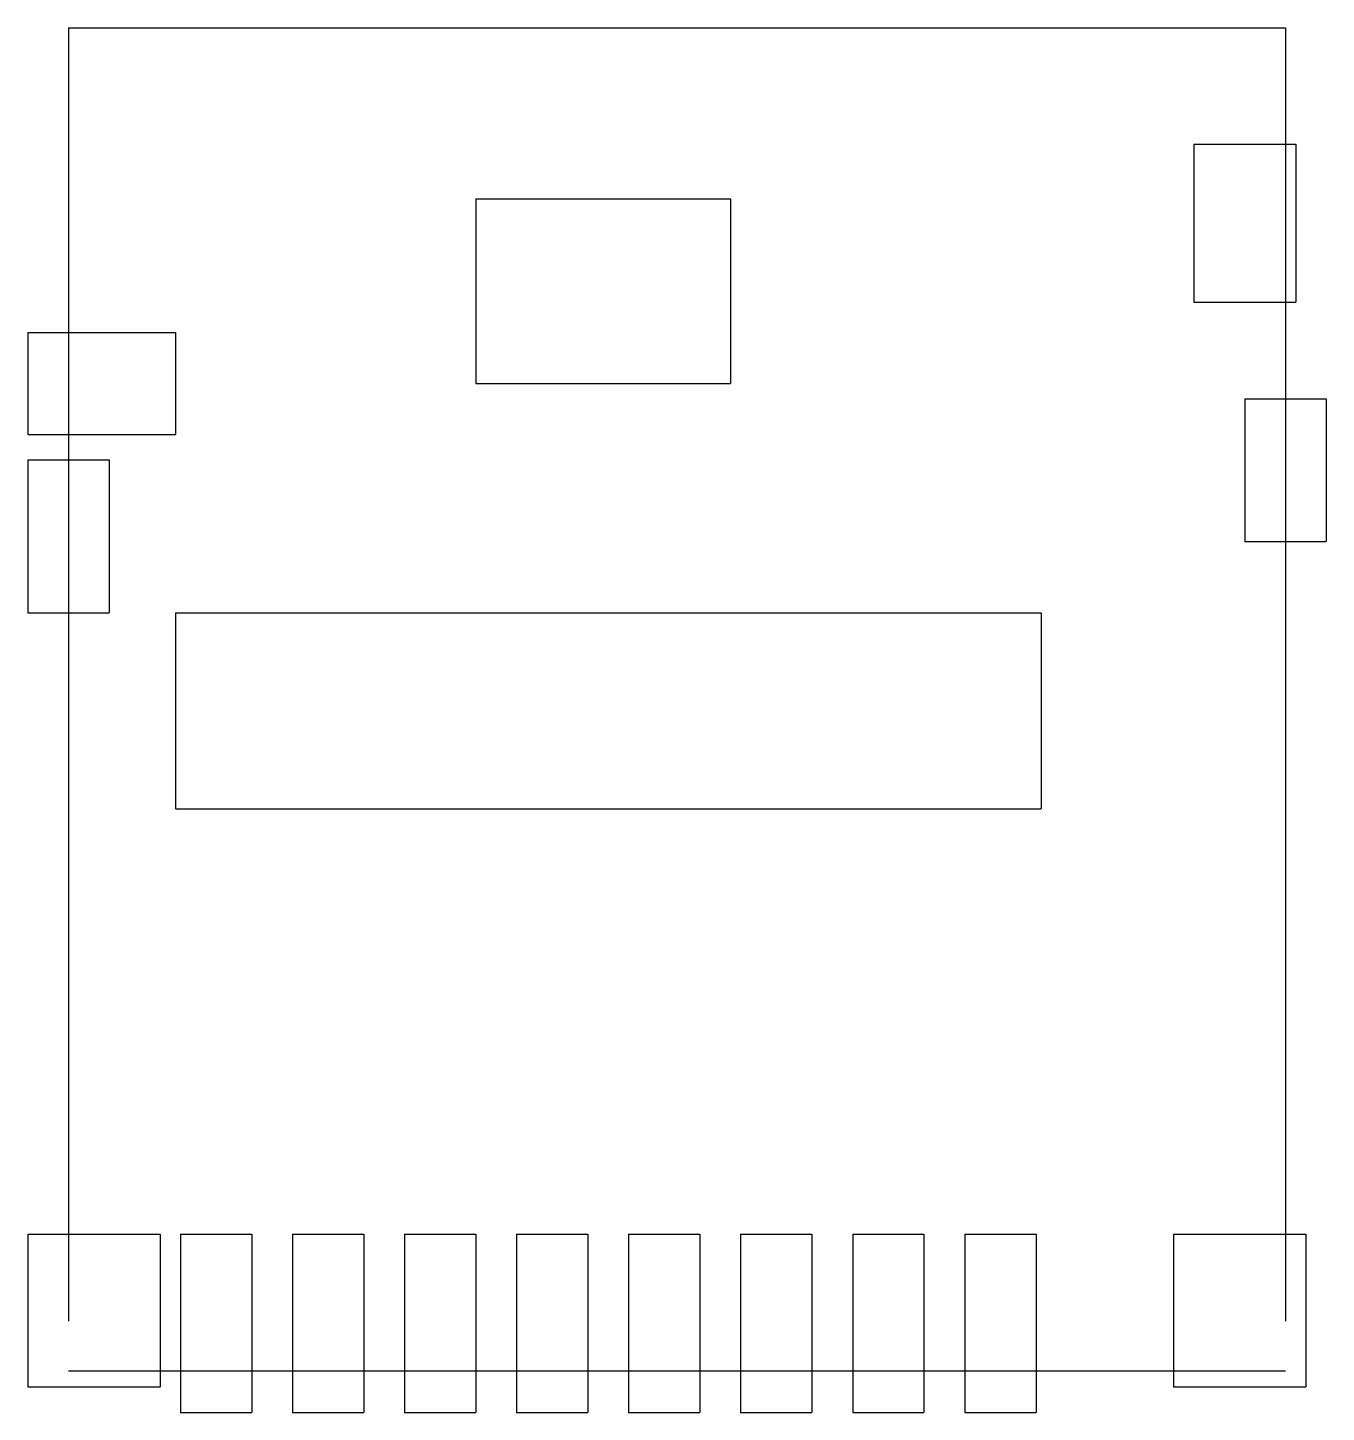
# Model space of a CAD drawing. Header units: millimetres. Extents: x -1.9 to 10.9, y -14.8 to -1.2.
import ezdxf

# ---------------------------------------------------------------- set-up
doc = ezdxf.new("R2010")
doc.units = ezdxf.units.MM
doc.linetypes.add('CENTERX2', pattern=[20.32, 12.7, -2.54, 2.54, -2.54])

msp = doc.modelspace()

# ---------------------------------------------------------------- linework, layer by layer
at = {"color": 7, "linetype": 'CENTERX2'}
for p, q in [((-1.45, -1.196), (10.5, -1.196)), ((-1.45, -1.196), (-1.45, -14.383)), ((10.5, -1.196), (10.5, -14.383)), ((-1.45, -14.383), (10.5, -14.383))]:
    msp.add_line(p, q, dxfattribs=at)
at = {"color": 7, "linetype": 'Continuous'}
for p, q in [((9.6, -2.34), (10.6, -2.34)), ((9.6, -2.34), (9.6, -3.89)), ((10.6, -2.34), (10.6, -3.89)), ((2.55, -2.876), (5.05, -2.876)), ((2.55, -2.876), (2.55, -4.69)), ((5.05, -2.876), (5.05, -4.69)), ((9.6, -3.89), (10.6, -3.89)), ((-1.85, -4.19), (-0.4, -4.19)), ((-1.85, -4.19), (-1.85, -5.19)), ((-0.4, -4.19), (-0.4, -5.19)), ((2.55, -4.69), (5.05, -4.69)), ((10.1, -4.84), (10.9, -4.84)), ((10.1, -4.84), (10.1, -6.24)), ((10.9, -4.84), (10.9, -6.24)), ((-1.85, -5.19), (-0.4, -5.19)), ((-1.85, -5.44), (-1.05, -5.44)), ((-1.85, -5.44), (-1.85, -6.94)), ((-1.05, -5.44), (-1.05, -6.94)), ((10.1, -6.24), (10.9, -6.24)), ((-1.85, -6.94), (-1.05, -6.94)), ((-0.4, -6.94), (8.1, -6.94)), ((-0.4, -6.94), (-0.4, -8.865)), ((8.1, -6.94), (8.1, -8.865)), ((-0.4, -8.865), (8.1, -8.865)), ((-1.85, -13.04), (-0.55, -13.04)), ((-1.85, -13.04), (-1.85, -14.54)), ((-0.55, -13.04), (-0.55, -14.54)), ((-0.35, -13.04), (0.35, -13.04)), ((-0.35, -13.04), (-0.35, -14.79)), ((0.35, -13.04), (0.35, -14.79)), ((0.75, -13.04), (1.45, -13.04)), ((0.75, -13.04), (0.75, -14.79)), ((1.45, -13.04), (1.45, -14.79)), ((1.85, -13.04), (2.55, -13.04)), ((1.85, -13.04), (1.85, -14.79)), ((2.55, -13.04), (2.55, -14.79)), ((2.95, -13.04), (3.65, -13.04)), ((2.95, -13.04), (2.95, -14.79)), ((3.65, -13.04), (3.65, -14.79)), ((4.05, -13.04), (4.75, -13.04)), ((4.05, -13.04), (4.05, -14.79)), ((4.75, -13.04), (4.75, -14.79)), ((5.15, -13.04), (5.85, -13.04)), ((5.15, -13.04), (5.15, -14.79)), ((5.85, -13.04), (5.85, -14.79)), ((6.25, -13.04), (6.95, -13.04)), ((6.25, -13.04), (6.25, -14.79)), ((6.95, -13.04), (6.95, -14.79)), ((7.35, -13.04), (8.05, -13.04)), ((7.35, -13.04), (7.35, -14.79)), ((8.05, -13.04), (8.05, -14.79)), ((9.4, -13.04), (10.7, -13.04)), ((9.4, -13.04), (9.4, -14.54)), ((10.7, -13.04), (10.7, -14.54)), ((-1.85, -14.54), (-0.55, -14.54)), ((9.4, -14.54), (10.7, -14.54)), ((-0.35, -14.79), (0.35, -14.79)), ((0.75, -14.79), (1.45, -14.79)), ((1.85, -14.79), (2.55, -14.79)), ((2.95, -14.79), (3.65, -14.79)), ((4.05, -14.79), (4.75, -14.79)), ((5.15, -14.79), (5.85, -14.79)), ((6.25, -14.79), (6.95, -14.79)), ((7.35, -14.79), (8.05, -14.79))]:
    msp.add_line(p, q, dxfattribs=at)

doc.saveas('drawing.dxf')
